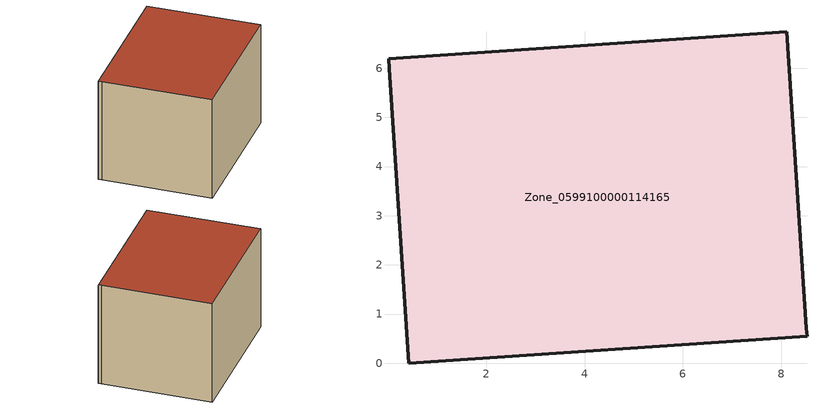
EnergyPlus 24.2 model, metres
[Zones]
Zone_0599100000114165
 floor ground (C_G): 8.12,6.74 8.51,0.71 8.53,0.55 0.42,0 0.03,5.99 0.01,6.19 z0
 wall outside (C_F): 8.12,6.74 0.01,6.19 0.03,5.99 0.42,0 8.53,0.55 8.51,0.71 8.12,6.74 z0:5.86
 roof outside (C_R): 8.51,0.71 8.12,6.74 0.01,6.19 0.03,5.99 0.42,0 8.53,0.55 z5.86
[BUILDING]
Pand.0599100000114165: North Axis=0; Terrain=City; Loads Convergence Tolerance Value=0.04; Temperature Convergence Tolerance Value=0.4; Solar Distribution=FullExterior; Maximum Number of Warmup Days=25; Minimum Number of Warmup Days=1
[Site:Location]
Rotterdam.The.Hague.AP_ZH_NLD Design_Conditions: Latitude=51.96; Longitude=4.45; Time Zone=1; Elevation=-4.5
[SITE:GROUNDTEMPERATURE:BUILDINGSURFACE]
18, 18, 18, 18, 18, 18, 18, 18, 18, 18, 18, 18
[MATERIAL] Thermal Absorptance=0.9; Solar Absorptance=0.7; Visible Absorptance=0.7
Name | Roughness | Thickness | Conductivity | Density | Specific Heat
G.TI.1946-1964 | MediumSmooth | 0.15 | 1 | 540 | 1210
F.TI.1946-1964 | Rough | 0.3 | 0.857143 | 1920 | 840
R.TI.1946-1964 | MediumRough | 0.2 | 0.277778 | 1500 | 1000
[CONSTRUCTION]
C_G: G.TI.1946-1964
C_F: F.TI.1946-1964
C_R: R.TI.1946-1964
[ZONE]
Zone_0599100000114165: Type=1; Multiplier=1; Ceiling Height=Autocalculate; Volume=Autocalculate; Floor Area=autocalculate; Part of Total Floor Area=Yes
[ZONEINFILTRATION:DESIGNFLOWRATE]
Infil_Zone_0599100000114165: Zone or ZoneList or Space or SpaceList=Zone_0599100000114165; Schedule=AlwaysOn; Design Flow Rate Calculation Method=Flow/Area; Flow Rate per Floor Area=0.003; Constant Term Coefficient=1; Temperature Term Coefficient=0; Velocity Term Coefficient=0; Velocity Squared Term Coefficient=0
[HVACTEMPLATE:ZONE:IDEALLOADSAIRSYSTEM]
Zone_0599100000114165: Maximum Heating Supply Air Temperature=50; Minimum Cooling Supply Air Temperature=13; Maximum Heating Supply Air Humidity Ratio=0.0156; Minimum Cooling Supply Air Humidity Ratio=0.0077; Heating Limit=NoLimit; Cooling Limit=NoLimit; Dehumidification Control Type=ConstantSensibleHeatRatio; Cooling Sensible Heat Ratio=0.7; Dehumidification Setpoint=60; Humidification Control Type=None; Humidification Setpoint=30; Outdoor Air Method=None; Outdoor Air Flow Rate per Person=0.00944; Outdoor Air Flow Rate per Zone Floor Area=0; Outdoor Air Flow Rate per Zone=0; Demand Controlled Ventilation Type=None; Outdoor Air Economizer Type=NoEconomizer; Heat Recovery Type=None; Sensible Heat Recovery Effectiveness=0.7; Latent Heat Recovery Effectiveness=0.65
[ZONECONTROL:THERMOSTAT]
ThermostatControl_Zone_0599100000114165: Zone or ZoneList=Zone_0599100000114165; Control Type Schedule=DualSetpointControlType; Control 1=Thermostat_Zone_0599100000114165; Temperature Difference Between Cutout And Setpoint=0
[THERMOSTATSETPOINT:DUALSETPOINT]
Thermostat_Zone_0599100000114165: Heating Setpoint Temperature Schedule=HeatingSetpoint_Zone_0599100000114165; Cooling Setpoint Temperature Schedule=CoolingSetpoint_Zone_0599100000114165
[SCHEDULE:COMPACT]
HeatingSetpoint_Zone_0599100000114165: Through: 12/31, For: AllDays, Until: 24:00, 21
CoolingSetpoint_Zone_0599100000114165: Through: 12/31, For: AllDays, Until: 24:00, 24
DualSetpointControlType: Through: 12/31, For: AllDays, Until: 24:00, 4
AlwaysOn: Through: 12/31, For: AllDays, Until: 24:00, 1
